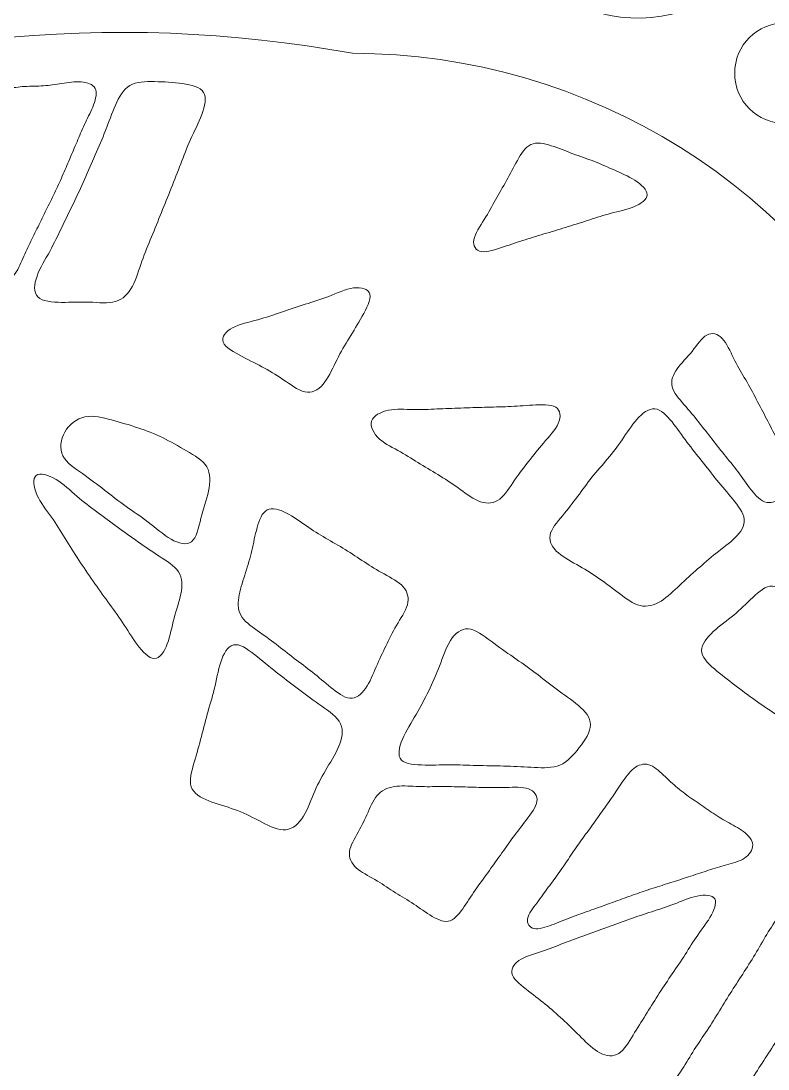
# Model space of a CAD drawing. Header units: inches. Extents: x 36 to 79.2, y 17.3 to 55.9.
# Drawn here: x 57.2 to 64.06, y 22.3 to 31.93 of the extents above; entities that cross this region are included whole.
import ezdxf

# ---------------------------------------------------------------- set-up
doc = ezdxf.new("R2010")
doc.units = ezdxf.units.IN
for name, color, linetype, lineweight in [('01_ORIGINAL_CAD', 7, 'Continuous', 20), ('04_APPROVED_PERIMETER', 7, 'Continuous', 15), ('10_EXTENSION_MASSES', 7, 'Continuous', 15)]:
    doc.layers.add(name, color=color, linetype=linetype, lineweight=lineweight)

msp = doc.modelspace()

# ---------------------------------------------------------------- linework, layer by layer
at = {"layer": '01_ORIGINAL_CAD'}
for points in [[(59.9983, 35.3223), (60.235, 35.0586), (61.8312, 36.8162), (61.9333, 37.4176, -0.214593), (63.5216, 35.6018, 0.212382), (64.1876, 33.5175, -0.642649), (62.1657, 32.1496, 0.132984), (51.6147, 31.858, -0.471407), (50.9129, 32.2446)], [(53.6498, 30.945, -0.14301), (60.2429, 31.6303, -0.286424), (65.3601, 28.4306), (66.4807, 23.8898, -0.272091), (64.8996, 18.9541), (63.6613, 17.5325)]]:
    msp.add_lwpolyline(points, format="xyb", dxfattribs=at)
msp.add_circle((64.2199, 31.4476), 0.4633, dxfattribs=at)
at = {"layer": '04_APPROVED_PERIMETER'}
msp.add_open_spline([(47.4813, 46.5801), (47.4576, 46.5545), (47.4339, 46.5288), (47.4102, 46.5031), (47.5245, 46.4234), (47.6389, 46.3437), (47.7532, 46.2639), (47.7385, 46.2262), (47.7238, 46.1886), (47.7091, 46.1509), (46.9947, 46.542), (46.2803, 46.9332), (45.5659, 47.3243), (45.5361, 47.2681), (45.5064, 47.212), (45.4766, 47.1558), (45.3895, 47.169), (45.2801, 47.2082), (45.2152, 47.1955), (45.0818, 47.1694), (44.8093, 47.0932), (44.7058, 47.0049), (44.501, 46.8301), (44.2218, 46.3525), (44.0194, 46.1749), (43.8712, 46.0449), (43.4914, 45.9061), (43.3278, 45.7961), (43.2744, 45.7602), (43.1557, 45.6626), (43.1626, 45.5985), (43.1848, 45.3906), (43.3171, 44.9807), (43.4336, 44.8069), (43.5786, 44.5907), (43.9794, 44.2464), (44.1805, 44.0809), (44.2139, 44.0534), (44.3086, 44.0438), (44.3511, 44.052), (44.4152, 44.0642), (44.5097, 44.1235), (44.5889, 44.1592), (44.5815, 43.8464), (44.5741, 43.5335), (44.5666, 43.2207), (44.7143, 43.2028), (44.862, 43.1849), (45.0097, 43.167), (45.0002, 43.0694), (44.9907, 42.9719), (44.9813, 42.8743), (44.8859, 42.9101), (44.7715, 42.9863), (44.6953, 42.9815), (44.6235, 42.9769), (44.4792, 42.9033), (44.4442, 42.8404), (44.3106, 42.6007), (44.1261, 42.0801), (44.0466, 41.8176), (44.0127, 41.7056), (43.9744, 41.468), (43.9935, 41.3526), (44.0229, 41.1755), (44.1509, 40.8346), (44.2359, 40.6764), (44.2881, 40.5794), (44.4418, 40.4128), (44.5327, 40.3504), (44.5786, 40.3189), (44.7206, 40.3661), (44.7537, 40.3212), (44.859, 40.178), (44.9409, 39.8857), (45.0345, 39.668), (45.1612, 39.7132), (45.2878, 39.7584), (45.4145, 39.8036), (45.5973, 39.3671), (45.7801, 38.9307), (45.963, 38.4942), (45.875, 38.4125), (45.7395, 38.3295), (45.6991, 38.2491), (45.6707, 38.1923), (45.7278, 38.0572), (45.7127, 37.9955), (45.6609, 37.7846), (45.4771, 37.3855), (45.4349, 37.1725), (45.4199, 37.0968), (45.4578, 36.9391), (45.4894, 36.8687), (45.5272, 36.7843), (45.6236, 36.6116), (45.7055, 36.5687), (45.9978, 36.4159), (46.6428, 36.2476), (46.9421, 36.1089), (46.9978, 36.0831), (47.0483, 35.9842), (47.1014, 35.9218), (47.3566, 35.9913), (47.6119, 36.0607), (47.8671, 36.1302), (47.8992, 35.9817), (47.8843, 35.7666), (47.9635, 35.6847), (48.1334, 35.5091), (48.5658, 35.2557), (48.795, 35.1712), (48.892, 35.1355), (49.1141, 35.1773), (49.2044, 35.2275), (49.3069, 35.2844), (49.4149, 35.4586), (49.5202, 35.5741), (49.6223, 35.5205), (49.7244, 35.4669), (49.8265, 35.4133), (49.7181, 35.268), (49.5491, 35.1047), (49.5012, 34.9774), (49.4759, 34.9101), (49.5105, 34.7506), (49.5562, 34.6951), (49.697, 34.5243), (50.0662, 34.268), (50.2184, 34.1072), (50.3478, 33.9706), (50.5356, 33.6345), (50.6774, 33.5108), (50.7201, 33.4736), (50.8509, 33.4897), (50.9039, 33.5096), (50.9593, 33.5304), (51.0238, 33.612), (51.0837, 33.6633), (51.0997, 33.5618), (51.1158, 33.4604), (51.1318, 33.359), (51.5186, 33.2803), (51.9989, 33.1633), (52.2921, 33.1228), (52.5859, 33.0821), (53.0808, 33.0641), (53.4751, 33.0348), (53.5059, 33.1917), (53.5368, 33.3485), (53.5676, 33.5053), (54.1151, 33.4806), (54.6626, 33.4559), (55.2101, 33.4311), (55.1925, 33.3398), (55.201, 33.2115), (55.1575, 33.157), (55.1017, 33.0871), (54.9346, 33.0001), (54.848, 32.9777), (54.4429, 32.8733), (53.6113, 32.7586), (53.2062, 32.6541), (52.8272, 32.5564), (52.1045, 32.2279), (51.7173, 32.1702), (51.6111, 32.1544), (51.4022, 32.2882), (51.34, 32.3758), (51.2505, 32.5021), (51.1839, 32.8144), (51.1531, 32.9662), (51.143, 33.0162), (51.1566, 33.1229), (51.1793, 33.1686), (51.1989, 33.208), (51.2674, 33.2463), (51.3115, 33.2851), (51.2604, 33.2887), (51.1926, 33.3131), (51.1583, 33.2959), (51.1169, 33.2752), (51.0565, 33.1951), (51.0434, 33.1507), (51.0262, 33.092), (51.0298, 32.9657), (51.0436, 32.9062), (51.0774, 32.7602), (51.1646, 32.4711), (51.2316, 32.337), (51.2624, 32.2753), (51.3651, 32.1737), (51.4259, 32.1411), (51.4996, 32.1017), (51.6686, 32.0422), (51.7503, 32.0597), (52.0865, 32.1317), (52.724, 32.4024), (53.0565, 32.4901), (53.5423, 32.6183), (54.536, 32.7852), (55.0194, 32.9222), (55.0946, 32.9435), (55.2239, 33.0492), (55.2647, 33.1158), (55.3146, 33.1973), (55.3308, 33.3619), (55.3639, 33.4849), (55.4531, 33.4761), (55.5423, 33.4672), (55.6315, 33.4583), (55.6767, 33.2858), (55.7218, 33.1132), (55.7669, 32.9407), (56.203, 33.0878), (56.6391, 33.235), (57.0751, 33.3821), (57.0574, 33.4852), (57.0396, 33.5883), (57.0219, 33.6913), (57.1372, 33.7399), (57.2524, 33.7884), (57.3677, 33.837), (57.3842, 33.7843), (57.389, 33.7092), (57.4171, 33.6788), (57.468, 33.6238), (57.5923, 33.5192), (57.667, 33.5135), (57.8804, 33.4973), (58.3089, 33.5549), (58.5192, 33.595), (58.6314, 33.6163), (58.8517, 33.6932), (58.9464, 33.7572), (59.0576, 33.8323), (59.2514, 34.026), (59.324, 34.1388), (59.3522, 34.1825), (59.2886, 34.3108), (59.3261, 34.3468), (59.5351, 34.5466), (60.0363, 34.846), (60.2577, 35.032), (60.5264, 35.2575), (61.0509, 35.7269), (61.283, 35.99), (61.4469, 36.1759), (61.726, 36.5917), (61.8312, 36.8162), (61.8954, 36.9532), (61.9092, 37.2119), (61.9482, 37.4098), (62.0268, 37.3687), (62.1053, 37.3275), (62.1839, 37.2863), (62.1755, 37.0896), (62.1373, 36.8422), (62.1587, 36.6961), (62.173, 36.599), (62.2678, 36.4209), (62.3227, 36.3396), (62.3708, 36.2686), (62.4903, 36.1396), (62.5644, 36.0964), (62.7144, 36.0089), (63.0544, 35.9139), (63.2041, 35.8259), (63.2961, 35.7718), (63.484, 35.6374), (63.5179, 35.5362), (63.5798, 35.3518), (63.5223, 34.9498), (63.5621, 34.7594), (63.6093, 34.5339), (63.8529, 34.1184), (63.8626, 33.8882), (63.8696, 33.7229), (63.6994, 33.4184), (63.6249, 33.2707), (63.5732, 33.1681), (63.4082, 32.9992), (63.3613, 32.8943), (63.3332, 32.8314), (63.3208, 32.6877), (63.3342, 32.6202), (63.3491, 32.5446), (63.4225, 32.4043), (63.4699, 32.3436), (63.5045, 32.2993), (63.5917, 32.2562), (63.6526, 32.2125), (63.5038, 32.1419), (63.3549, 32.0713), (63.2061, 32.0007), (63.1247, 32.1838), (63.0487, 32.4274), (62.9618, 32.5499), (62.8902, 32.6509), (62.6916, 32.8071), (62.5873, 32.8736), (62.4881, 32.9369), (62.2741, 33.0543), (62.1568, 33.0635), (61.8368, 33.0885), (61.1922, 33.0501), (60.874, 33.0079), (60.8151, 33.0001), (60.7128, 32.9187), (60.6818, 32.868), (60.6439, 32.8062), (60.6374, 32.6799), (60.6152, 32.5858), (60.4874, 32.6104), (60.3113, 32.6029), (60.2319, 32.6597), (60.1592, 32.7117), (60.1328, 32.916), (60.0677, 32.9772), (59.9907, 33.0495), (59.7882, 33.1273), (59.6908, 33.1681), (59.5932, 33.209), (59.3939, 33.2853), (59.2895, 33.3029), (59.1116, 33.3327), (58.7496, 33.3709), (58.5698, 33.3563), (58.1612, 33.3232), (57.3431, 33.2231), (56.9481, 33.1132), (56.7999, 33.072), (56.5903, 32.8021), (56.4411, 32.7642), (56.1779, 32.6975), (55.6262, 32.7391), (55.3562, 32.7094), (54.9495, 32.6647), (54.1367, 32.5563), (53.7375, 32.4667), (53.1484, 32.3344), (52.0082, 31.9026), (51.4097, 31.8234), (51.2906, 31.8076), (51.087, 32.0062), (51.022, 32.1072), (50.8963, 32.3024), (50.7849, 32.7645), (50.6728, 32.9679), (50.5426, 33.2042), (50.2311, 33.6478), (50.0588, 33.8554), (49.9226, 34.0195), (49.6102, 34.3128), (49.4448, 34.4473), (49.2297, 34.6224), (48.7787, 34.9477), (48.5411, 35.0908), (48.232, 35.2771), (47.5918, 35.6132), (47.2631, 35.7623), (46.9988, 35.8821), (46.453, 36.0842), (46.174, 36.1641), (45.9592, 36.2255), (45.5171, 36.3012), (45.2949, 36.3253), (45.144, 36.3417), (44.8336, 36.2833), (44.6877, 36.3251), (44.6133, 36.3464), (44.52, 36.4895), (44.4836, 36.5577), (44.4174, 36.6819), (44.3177, 36.9474), (44.2832, 37.0838), (44.1635, 37.5582), (43.9945, 38.5238), (43.8682, 38.9965), (43.718, 39.5585), (43.4083, 40.4781), (43.1783, 41.2189), (43.407, 40.6003), (43.7273, 39.8384), (43.8643, 39.3631), (44.0203, 38.822), (44.2149, 37.7104), (44.3474, 37.1631), (44.3696, 37.0716), (44.4309, 36.8905), (44.4822, 36.8117), (44.522, 36.7504), (44.6323, 36.6416), (44.7016, 36.6184), (44.7676, 36.5963), (44.9172, 36.6126), (44.9786, 36.6454), (45.0318, 36.6739), (45.106, 36.7827), (45.119, 36.8416), (45.1688, 37.0657), (45.1691, 37.531), (45.2246, 37.7538), (45.2822, 37.985), (45.5129, 38.4111), (45.5677, 38.643), (45.587, 38.7245), (45.5547, 38.9009), (45.5131, 38.9736), (45.43, 39.119), (45.1973, 39.3645), (45.0843, 39.4881), (45.0359, 39.541), (44.9318, 39.6427), (44.8693, 39.6777), (44.8523, 39.6872), (44.8212, 39.6585), (44.7972, 39.6489), (44.9642, 39.4824), (45.1985, 39.2956), (45.2981, 39.1495), (45.3681, 39.0468), (45.4762, 38.8018), (45.4583, 38.6788), (45.421, 38.422), (45.1515, 37.9608), (45.0888, 37.709), (45.0385, 37.507), (45.0481, 37.0849), (45.0105, 36.8802), (45.0033, 36.8412), (44.9478, 36.7742), (44.9133, 36.7547), (44.8751, 36.7332), (44.7978, 36.7368), (44.74, 36.7278), (44.6542, 36.859), (44.515, 37.0084), (44.4826, 37.1214), (44.3484, 37.5885), (44.2143, 38.5562), (44.0805, 39.0235), (43.9064, 39.6316), (43.4403, 40.8105), (43.2534, 41.4149), (43.2425, 41.4499), (43.2827, 41.5081), (43.2974, 41.5547), (43.3789, 41.5309), (43.511, 41.539), (43.5418, 41.4832), (43.6179, 41.345), (43.62, 41.0138), (43.6768, 40.8665), (43.7353, 40.7147), (43.8947, 40.4264), (43.9977, 40.3005), (44.1184, 40.1531), (44.3728, 39.958), (44.5603, 39.7868), (44.5854, 39.8018), (44.6105, 39.8168), (44.6355, 39.8319), (44.4232, 40.0466), (44.116, 40.2824), (43.9984, 40.476), (43.8367, 40.7421), (43.7057, 41.3702), (43.5406, 41.6342), (43.5027, 41.6948), (43.3259, 41.6778), (43.256, 41.6627), (43.2171, 41.6542), (43.1565, 41.5866), (43.1446, 41.5485), (43.1267, 41.4913), (43.1452, 41.3888), (43.1455, 41.309), (42.8713, 41.9823), (42.5517, 42.8339), (42.3231, 43.3289), (42.0719, 43.873), (41.425, 44.8952), (41.2283, 45.4612), (41.1803, 45.5992), (41.3773, 45.878), (41.3865, 46.0238), (41.3967, 46.1872), (41.3627, 46.5205), (41.3045, 46.6736), (41.2509, 46.8144), (41.0724, 47.0713), (40.953, 47.1632), (40.7305, 47.3343), (40.2961, 47.5222), (39.9677, 47.7018), (39.9812, 47.7905), (39.9872, 47.904), (40.0081, 47.9681), (40.0397, 48.065), (40.1186, 48.2553), (40.1757, 48.3397), (40.2423, 48.4385), (40.4005, 48.6217), (40.4967, 48.6921), (40.642, 48.7985), (40.9524, 49.0017), (41.1289, 49.0373), (41.4641, 49.1049), (42.1538, 49.108), (42.4955, 49.0951), (42.7555, 49.0853), (43.2719, 49.0042), (43.5258, 48.947), (43.7804, 48.8897), (44.2803, 48.734), (44.5232, 48.6386), (44.7506, 48.5492), (45.1915, 48.3344), (45.4017, 48.2098), (45.6926, 48.0373), (46.2568, 47.6613), (46.5231, 47.4527), (46.7781, 47.2528), (47.1619, 46.871), (47.4813, 46.5801)], degree=3, knots=[0, 0, 0, 0, 0.005714, 0.005714, 0.005714, 0.011429, 0.011429, 0.011429, 0.017143, 0.017143, 0.017143, 0.022857, 0.022857, 0.022857, 0.028571, 0.028571, 0.028571, 0.034286, 0.034286, 0.034286, 0.04, 0.04, 0.04, 0.045714, 0.045714, 0.045714, 0.051429, 0.051429, 0.051429, 0.057143, 0.057143, 0.057143, 0.062857, 0.062857, 0.062857, 0.068571, 0.068571, 0.068571, 0.074286, 0.074286, 0.074286, 0.08, 0.08, 0.08, 0.085714, 0.085714, 0.085714, 0.091429, 0.091429, 0.091429, 0.097143, 0.097143, 0.097143, 0.102857, 0.102857, 0.102857, 0.108571, 0.108571, 0.108571, 0.114286, 0.114286, 0.114286, 0.12, 0.12, 0.12, 0.125714, 0.125714, 0.125714, 0.131429, 0.131429, 0.131429, 0.137143, 0.137143, 0.137143, 0.142857, 0.142857, 0.142857, 0.148571, 0.148571, 0.148571, 0.154286, 0.154286, 0.154286, 0.16, 0.16, 0.16, 0.165714, 0.165714, 0.165714, 0.171429, 0.171429, 0.171429, 0.177143, 0.177143, 0.177143, 0.182857, 0.182857, 0.182857, 0.188571, 0.188571, 0.188571, 0.194286, 0.194286, 0.194286, 0.2, 0.2, 0.2, 0.205714, 0.205714, 0.205714, 0.211429, 0.211429, 0.211429, 0.217143, 0.217143, 0.217143, 0.222857, 0.222857, 0.222857, 0.228571, 0.228571, 0.228571, 0.234286, 0.234286, 0.234286, 0.24, 0.24, 0.24, 0.245714, 0.245714, 0.245714, 0.251429, 0.251429, 0.251429, 0.257143, 0.257143, 0.257143, 0.262857, 0.262857, 0.262857, 0.268571, 0.268571, 0.268571, 0.274286, 0.274286, 0.274286, 0.28, 0.28, 0.28, 0.285714, 0.285714, 0.285714, 0.291429, 0.291429, 0.291429, 0.297143, 0.297143, 0.297143, 0.302857, 0.302857, 0.302857, 0.308571, 0.308571, 0.308571, 0.314286, 0.314286, 0.314286, 0.32, 0.32, 0.32, 0.325714, 0.325714, 0.325714, 0.331429, 0.331429, 0.331429, 0.337143, 0.337143, 0.337143, 0.342857, 0.342857, 0.342857, 0.348571, 0.348571, 0.348571, 0.354286, 0.354286, 0.354286, 0.36, 0.36, 0.36, 0.365714, 0.365714, 0.365714, 0.371429, 0.371429, 0.371429, 0.377143, 0.377143, 0.377143, 0.382857, 0.382857, 0.382857, 0.388571, 0.388571, 0.388571, 0.394286, 0.394286, 0.394286, 0.4, 0.4, 0.4, 0.405714, 0.405714, 0.405714, 0.411429, 0.411429, 0.411429, 0.417143, 0.417143, 0.417143, 0.422857, 0.422857, 0.422857, 0.428571, 0.428571, 0.428571, 0.434286, 0.434286, 0.434286, 0.44, 0.44, 0.44, 0.445714, 0.445714, 0.445714, 0.451429, 0.451429, 0.451429, 0.457143, 0.457143, 0.457143, 0.462857, 0.462857, 0.462857, 0.468571, 0.468571, 0.468571, 0.474286, 0.474286, 0.474286, 0.48, 0.48, 0.48, 0.485714, 0.485714, 0.485714, 0.491429, 0.491429, 0.491429, 0.497143, 0.497143, 0.497143, 0.502857, 0.502857, 0.502857, 0.508571, 0.508571, 0.508571, 0.514286, 0.514286, 0.514286, 0.52, 0.52, 0.52, 0.525714, 0.525714, 0.525714, 0.531429, 0.531429, 0.531429, 0.537143, 0.537143, 0.537143, 0.542857, 0.542857, 0.542857, 0.548571, 0.548571, 0.548571, 0.554286, 0.554286, 0.554286, 0.56, 0.56, 0.56, 0.565714, 0.565714, 0.565714, 0.571429, 0.571429, 0.571429, 0.577143, 0.577143, 0.577143, 0.582857, 0.582857, 0.582857, 0.588571, 0.588571, 0.588571, 0.594286, 0.594286, 0.594286, 0.6, 0.6, 0.6, 0.605714, 0.605714, 0.605714, 0.611429, 0.611429, 0.611429, 0.617143, 0.617143, 0.617143, 0.622857, 0.622857, 0.622857, 0.628571, 0.628571, 0.628571, 0.634286, 0.634286, 0.634286, 0.64, 0.64, 0.64, 0.645714, 0.645714, 0.645714, 0.651429, 0.651429, 0.651429, 0.657143, 0.657143, 0.657143, 0.662857, 0.662857, 0.662857, 0.668571, 0.668571, 0.668571, 0.674286, 0.674286, 0.674286, 0.68, 0.68, 0.68, 0.685714, 0.685714, 0.685714, 0.691429, 0.691429, 0.691429, 0.697143, 0.697143, 0.697143, 0.702857, 0.702857, 0.702857, 0.708571, 0.708571, 0.708571, 0.714286, 0.714286, 0.714286, 0.72, 0.72, 0.72, 0.725714, 0.725714, 0.725714, 0.731429, 0.731429, 0.731429, 0.737143, 0.737143, 0.737143, 0.742857, 0.742857, 0.742857, 0.748571, 0.748571, 0.748571, 0.754286, 0.754286, 0.754286, 0.76, 0.76, 0.76, 0.765714, 0.765714, 0.765714, 0.771429, 0.771429, 0.771429, 0.777143, 0.777143, 0.777143, 0.782857, 0.782857, 0.782857, 0.788571, 0.788571, 0.788571, 0.794286, 0.794286, 0.794286, 0.8, 0.8, 0.8, 0.805714, 0.805714, 0.805714, 0.811429, 0.811429, 0.811429, 0.817143, 0.817143, 0.817143, 0.822857, 0.822857, 0.822857, 0.828571, 0.828571, 0.828571, 0.834286, 0.834286, 0.834286, 0.84, 0.84, 0.84, 0.845714, 0.845714, 0.845714, 0.851429, 0.851429, 0.851429, 0.857143, 0.857143, 0.857143, 0.862857, 0.862857, 0.862857, 0.868571, 0.868571, 0.868571, 0.874286, 0.874286, 0.874286, 0.88, 0.88, 0.88, 0.885714, 0.885714, 0.885714, 0.891429, 0.891429, 0.891429, 0.897143, 0.897143, 0.897143, 0.902857, 0.902857, 0.902857, 0.908571, 0.908571, 0.908571, 0.914286, 0.914286, 0.914286, 0.92, 0.92, 0.92, 0.925714, 0.925714, 0.925714, 0.931429, 0.931429, 0.931429, 0.937143, 0.937143, 0.937143, 0.942857, 0.942857, 0.942857, 0.948571, 0.948571, 0.948571, 0.954286, 0.954286, 0.954286, 0.96, 0.96, 0.96, 0.965714, 0.965714, 0.965714, 0.971429, 0.971429, 0.971429, 0.977143, 0.977143, 0.977143, 0.982857, 0.982857, 0.982857, 0.988571, 0.988571, 0.988571, 0.994286, 0.994286, 0.994286, 1, 1, 1, 1], dxfattribs=at)
at = {"layer": '10_EXTENSION_MASSES'}
for points, knots in [([(56.356, 31.0548), (56.3488, 31.1071), (56.3628, 31.1561), (56.4006, 31.1861), (56.4384, 31.2162), (56.4999, 31.2272), (56.5592, 31.2357), (56.6184, 31.2442), (56.6752, 31.25), (56.7313, 31.2571), (56.7873, 31.2641), (56.8425, 31.2723), (56.898, 31.2806), (56.9535, 31.2889), (57.0095, 31.2972), (57.0654, 31.3055), (57.1213, 31.3138), (57.1771, 31.322), (57.2338, 31.3254), (57.2905, 31.3288), (57.348, 31.3274), (57.404, 31.3312), (57.46, 31.335), (57.5144, 31.3441), (57.5726, 31.3534), (57.6307, 31.3628), (57.6926, 31.3724), (57.7498, 31.3681), (57.807, 31.3639), (57.8594, 31.3458), (57.8791, 31.3081), (57.8988, 31.2704), (57.8856, 31.2131), (57.8647, 31.1575), (57.8437, 31.1018), (57.8149, 31.0479), (57.7897, 30.995), (57.7646, 30.942), (57.743, 30.8901), (57.721, 30.8377), (57.6989, 30.7854), (57.6764, 30.7326), (57.6539, 30.6798), (57.6314, 30.627), (57.6089, 30.5742), (57.5858, 30.5217), (57.5627, 30.4692), (57.539, 30.4171), (57.5144, 30.3653), (57.4898, 30.3135), (57.4644, 30.2621), (57.4392, 30.2106), (57.4139, 30.1591), (57.3888, 30.1074), (57.3636, 30.056), (57.3383, 30.0047), (57.3129, 29.9535), (57.2879, 29.9023), (57.263, 29.851), (57.2384, 29.7995), (57.2145, 29.745), (57.1906, 29.6905), (57.1674, 29.6328), (57.1321, 29.5915), (57.0968, 29.5502), (57.0496, 29.5253), (56.9985, 29.5285), (56.9474, 29.5317), (56.8925, 29.5631), (56.8553, 29.6063), (56.8181, 29.6495), (56.7986, 29.7045), (56.7842, 29.7601), (56.7698, 29.8157), (56.7605, 29.8719), (56.7487, 29.9271), (56.7369, 29.9824), (56.7225, 30.0366), (56.7063, 30.0907), (56.69, 30.1449), (56.6719, 30.1989), (56.6544, 30.2535), (56.6369, 30.308), (56.6201, 30.363), (56.6027, 30.4178), (56.5853, 30.4726), (56.5673, 30.5271), (56.5473, 30.5803), (56.5272, 30.6334), (56.505, 30.6852), (56.4834, 30.7367), (56.4618, 30.7883), (56.4408, 30.8396), (56.4161, 30.8932), (56.3915, 30.9467), (56.3631, 31.0024), (56.356, 31.0548)], [0, 0, 0, 0, 0.03125, 0.03125, 0.03125, 0.0625, 0.0625, 0.0625, 0.09375, 0.09375, 0.09375, 0.125, 0.125, 0.125, 0.15625, 0.15625, 0.15625, 0.1875, 0.1875, 0.1875, 0.21875, 0.21875, 0.21875, 0.25, 0.25, 0.25, 0.28125, 0.28125, 0.28125, 0.3125, 0.3125, 0.3125, 0.34375, 0.34375, 0.34375, 0.375, 0.375, 0.375, 0.40625, 0.40625, 0.40625, 0.4375, 0.4375, 0.4375, 0.46875, 0.46875, 0.46875, 0.5, 0.5, 0.5, 0.53125, 0.53125, 0.53125, 0.5625, 0.5625, 0.5625, 0.59375, 0.59375, 0.59375, 0.625, 0.625, 0.625, 0.65625, 0.65625, 0.65625, 0.6875, 0.6875, 0.6875, 0.71875, 0.71875, 0.71875, 0.75, 0.75, 0.75, 0.78125, 0.78125, 0.78125, 0.8125, 0.8125, 0.8125, 0.84375, 0.84375, 0.84375, 0.875, 0.875, 0.875, 0.90625, 0.90625, 0.90625, 0.9375, 0.9375, 0.9375, 0.96875, 0.96875, 0.96875, 1, 1, 1, 1]), ([(57.3529, 29.391), (57.3114, 29.4321), (57.3174, 29.5071), (57.3447, 29.583), (57.372, 29.659), (57.4206, 29.7358), (57.4617, 29.8103), (57.5028, 29.8847), (57.5365, 29.9566), (57.5716, 30.0292), (57.6067, 30.1018), (57.6431, 30.175), (57.6787, 30.2487), (57.7142, 30.3223), (57.7489, 30.3963), (57.782, 30.4711), (57.815, 30.5458), (57.8464, 30.6213), (57.8787, 30.6958), (57.911, 30.7703), (57.9441, 30.8438), (57.9745, 30.9209), (58.0049, 30.998), (58.0325, 31.0788), (58.0656, 31.1539), (58.0988, 31.2291), (58.1374, 31.2988), (58.1977, 31.3342), (58.258, 31.3696), (58.34, 31.3709), (58.4251, 31.3696), (58.5102, 31.3684), (58.5983, 31.3648), (58.682, 31.3528), (58.7657, 31.3409), (58.8448, 31.3205), (58.8754, 31.2714), (58.9059, 31.2223), (58.8878, 31.1444), (58.8588, 31.0672), (58.8297, 30.99), (58.7897, 30.9134), (58.7557, 30.838), (58.7217, 30.7627), (58.6937, 30.6885), (58.6652, 30.6139), (58.6366, 30.5393), (58.6074, 30.4643), (58.5777, 30.3896), (58.5481, 30.3149), (58.5179, 30.2406), (58.4878, 30.1663), (58.4577, 30.092), (58.4276, 30.0177), (58.3972, 29.9442), (58.3667, 29.8708), (58.3359, 29.7981), (58.3088, 29.72), (58.2817, 29.6418), (58.2583, 29.558), (58.2214, 29.4899), (58.1844, 29.4218), (58.1339, 29.3693), (58.0659, 29.3489), (57.9978, 29.3286), (57.9121, 29.3402), (57.827, 29.3433), (57.7419, 29.3463), (57.6573, 29.3408), (57.5704, 29.3416), (57.4836, 29.3425), (57.3945, 29.3499), (57.3529, 29.391)], [0, 0, 0, 0, 0.041667, 0.041667, 0.041667, 0.083333, 0.083333, 0.083333, 0.125, 0.125, 0.125, 0.166667, 0.166667, 0.166667, 0.208333, 0.208333, 0.208333, 0.25, 0.25, 0.25, 0.291667, 0.291667, 0.291667, 0.333333, 0.333333, 0.333333, 0.375, 0.375, 0.375, 0.416667, 0.416667, 0.416667, 0.458333, 0.458333, 0.458333, 0.5, 0.5, 0.5, 0.541667, 0.541667, 0.541667, 0.583333, 0.583333, 0.583333, 0.625, 0.625, 0.625, 0.666667, 0.666667, 0.666667, 0.708333, 0.708333, 0.708333, 0.75, 0.75, 0.75, 0.791667, 0.791667, 0.791667, 0.833333, 0.833333, 0.833333, 0.875, 0.875, 0.875, 0.916667, 0.916667, 0.916667, 0.958333, 0.958333, 0.958333, 1, 1, 1, 1]), ([(61.4286, 29.8077), (61.3759, 29.8163), (61.3495, 29.8605), (61.3596, 29.9165), (61.3696, 29.9726), (61.416, 30.0405), (61.4552, 30.1035), (61.4943, 30.1666), (61.5261, 30.2248), (61.5589, 30.2831), (61.5916, 30.3413), (61.6254, 30.3996), (61.6585, 30.46), (61.6917, 30.5205), (61.7243, 30.5832), (61.759, 30.6451), (61.7937, 30.7069), (61.8305, 30.768), (61.883, 30.7917), (61.9355, 30.8154), (62.0037, 30.8019), (62.071, 30.781), (62.1384, 30.7601), (62.2048, 30.7319), (62.27, 30.7074), (62.3352, 30.683), (62.3992, 30.6623), (62.4615, 30.6381), (62.5238, 30.6139), (62.5845, 30.586), (62.6481, 30.558), (62.7118, 30.53), (62.7784, 30.5019), (62.8388, 30.4631), (62.8991, 30.4243), (62.9533, 30.375), (62.9521, 30.3306), (62.951, 30.2861), (62.8945, 30.2467), (62.8292, 30.2196), (62.7639, 30.1925), (62.6896, 30.1778), (62.6208, 30.1599), (62.552, 30.142), (62.4886, 30.1208), (62.4238, 30.1), (62.359, 30.0792), (62.2927, 30.0588), (62.2266, 30.0383), (62.1604, 30.0179), (62.0943, 29.9973), (62.0283, 29.9773), (61.9623, 29.9574), (61.8965, 29.9381), (61.8318, 29.9175), (61.767, 29.8968), (61.7034, 29.8749), (61.632, 29.8505), (61.5606, 29.8261), (61.4814, 29.7991), (61.4286, 29.8077)], [0, 0, 0, 0, 0.05, 0.05, 0.05, 0.1, 0.1, 0.1, 0.15, 0.15, 0.15, 0.2, 0.2, 0.2, 0.25, 0.25, 0.25, 0.3, 0.3, 0.3, 0.35, 0.35, 0.35, 0.4, 0.4, 0.4, 0.45, 0.45, 0.45, 0.5, 0.5, 0.5, 0.55, 0.55, 0.55, 0.6, 0.6, 0.6, 0.65, 0.65, 0.65, 0.7, 0.7, 0.7, 0.75, 0.75, 0.75, 0.8, 0.8, 0.8, 0.85, 0.85, 0.85, 0.9, 0.9, 0.9, 0.95, 0.95, 0.95, 1, 1, 1, 1]), ([(59.2294, 28.8432), (59.1555, 28.8818), (59.075, 28.9275), (59.0557, 28.9755), (59.0364, 29.0235), (59.0782, 29.0738), (59.1428, 29.1079), (59.2074, 29.1421), (59.2948, 29.1599), (59.3729, 29.1813), (59.4509, 29.2026), (59.5196, 29.2274), (59.591, 29.252), (59.6624, 29.2766), (59.7365, 29.3009), (59.8085, 29.3236), (59.8806, 29.3463), (59.9506, 29.3673), (60.0259, 29.3967), (60.1013, 29.4261), (60.1818, 29.4639), (60.2545, 29.4736), (60.3272, 29.4833), (60.392, 29.465), (60.4039, 29.4155), (60.4159, 29.366), (60.3749, 29.2854), (60.334, 29.213), (60.2932, 29.1405), (60.2525, 29.0762), (60.2135, 29.0126), (60.1746, 28.949), (60.1374, 28.8861), (60.1023, 28.816), (60.0671, 28.746), (60.0341, 28.6688), (59.9903, 28.6097), (59.9466, 28.5506), (59.8921, 28.5096), (59.8294, 28.5147), (59.7667, 28.5198), (59.6958, 28.571), (59.6293, 28.6164), (59.5627, 28.6618), (59.5006, 28.7015), (59.4357, 28.7372), (59.3709, 28.7728), (59.3034, 28.8045), (59.2294, 28.8432)], [0, 0, 0, 0, 0.0625, 0.0625, 0.0625, 0.125, 0.125, 0.125, 0.1875, 0.1875, 0.1875, 0.25, 0.25, 0.25, 0.3125, 0.3125, 0.3125, 0.375, 0.375, 0.375, 0.4375, 0.4375, 0.4375, 0.5, 0.5, 0.5, 0.5625, 0.5625, 0.5625, 0.625, 0.625, 0.625, 0.6875, 0.6875, 0.6875, 0.75, 0.75, 0.75, 0.8125, 0.8125, 0.8125, 0.875, 0.875, 0.875, 0.9375, 0.9375, 0.9375, 1, 1, 1, 1]), ([(63.1815, 28.5664), (63.1677, 28.6222), (63.1906, 28.6784), (63.2282, 28.7312), (63.2658, 28.784), (63.318, 28.8334), (63.365, 28.8911), (63.4119, 28.9489), (63.4537, 29.0151), (63.5009, 29.0412), (63.548, 29.0673), (63.6004, 29.0533), (63.6421, 29.01), (63.6837, 28.9666), (63.7146, 28.8938), (63.7467, 28.8292), (63.7787, 28.7645), (63.8119, 28.7079), (63.845, 28.6501), (63.8781, 28.5922), (63.911, 28.5331), (63.9432, 28.4734), (63.9753, 28.4137), (64.0067, 28.3534), (64.0378, 28.2934), (64.0688, 28.2333), (64.0995, 28.1734), (64.1309, 28.1138), (64.1622, 28.0541), (64.1943, 27.9947), (64.2304, 27.9339), (64.2666, 27.8731), (64.3067, 27.8111), (64.3123, 27.7521), (64.3178, 27.6931), (64.2886, 27.6372), (64.2411, 27.5888), (64.1935, 27.5404), (64.1274, 27.4995), (64.0711, 27.5007), (64.0148, 27.5019), (63.9683, 27.5453), (63.9251, 27.5972), (63.8819, 27.6492), (63.8421, 27.7098), (63.801, 27.7656), (63.7599, 27.8213), (63.7174, 27.8722), (63.6751, 27.9244), (63.6328, 27.9765), (63.5905, 28.0299), (63.5489, 28.0833), (63.5073, 28.1366), (63.4663, 28.19), (63.4244, 28.2426), (63.3824, 28.2953), (63.3396, 28.3474), (63.2928, 28.4012), (63.2461, 28.455), (63.1954, 28.5105), (63.1815, 28.5664)], [0, 0, 0, 0, 0.05, 0.05, 0.05, 0.1, 0.1, 0.1, 0.15, 0.15, 0.15, 0.2, 0.2, 0.2, 0.25, 0.25, 0.25, 0.3, 0.3, 0.3, 0.35, 0.35, 0.35, 0.4, 0.4, 0.4, 0.45, 0.45, 0.45, 0.5, 0.5, 0.5, 0.55, 0.55, 0.55, 0.6, 0.6, 0.6, 0.65, 0.65, 0.65, 0.7, 0.7, 0.7, 0.75, 0.75, 0.75, 0.8, 0.8, 0.8, 0.85, 0.85, 0.85, 0.9, 0.9, 0.9, 0.95, 0.95, 0.95, 1, 1, 1, 1]), ([(60.4937, 28.0851), (60.4394, 28.1338), (60.4028, 28.1981), (60.4184, 28.2484), (60.4341, 28.2987), (60.5021, 28.3351), (60.5754, 28.3498), (60.6487, 28.3646), (60.7273, 28.3577), (60.8022, 28.3561), (60.8771, 28.3545), (60.9483, 28.3582), (61.0205, 28.3614), (61.0927, 28.3646), (61.166, 28.3673), (61.2392, 28.3699), (61.3125, 28.3725), (61.3858, 28.3751), (61.4586, 28.3771), (61.5314, 28.379), (61.6037, 28.3802), (61.676, 28.3837), (61.7484, 28.3871), (61.8208, 28.3928), (61.9002, 28.3974), (61.9795, 28.402), (62.0659, 28.4055), (62.1116, 28.3774), (62.1573, 28.3494), (62.1623, 28.2897), (62.1356, 28.2291), (62.1088, 28.1685), (62.0503, 28.1069), (61.9997, 28.0487), (61.9491, 27.9906), (61.9066, 27.9358), (61.8632, 27.8806), (61.8198, 27.8253), (61.7755, 27.7696), (61.7328, 27.7065), (61.69, 27.6433), (61.6488, 27.5727), (61.5973, 27.5337), (61.5458, 27.4947), (61.484, 27.4873), (61.4213, 27.5082), (61.3586, 27.5291), (61.295, 27.5782), (61.2337, 27.6226), (61.1724, 27.6669), (61.1134, 27.7065), (61.0525, 27.7442), (60.9917, 27.7819), (60.9289, 27.8179), (60.8684, 27.8552), (60.8079, 27.8926), (60.7496, 27.9314), (60.6846, 27.9673), (60.6197, 28.0033), (60.5479, 28.0364), (60.4937, 28.0851)], [0, 0, 0, 0, 0.05, 0.05, 0.05, 0.1, 0.1, 0.1, 0.15, 0.15, 0.15, 0.2, 0.2, 0.2, 0.25, 0.25, 0.25, 0.3, 0.3, 0.3, 0.35, 0.35, 0.35, 0.4, 0.4, 0.4, 0.45, 0.45, 0.45, 0.5, 0.5, 0.5, 0.55, 0.55, 0.55, 0.6, 0.6, 0.6, 0.65, 0.65, 0.65, 0.7, 0.7, 0.7, 0.75, 0.75, 0.75, 0.8, 0.8, 0.8, 0.85, 0.85, 0.85, 0.9, 0.9, 0.9, 0.95, 0.95, 0.95, 1, 1, 1, 1]), ([(62.0594, 27.2006), (62.0696, 27.2597), (62.1235, 27.3212), (62.1733, 27.3811), (62.2232, 27.4409), (62.269, 27.4991), (62.3129, 27.558), (62.3567, 27.6169), (62.3986, 27.6766), (62.4448, 27.7342), (62.4909, 27.7918), (62.5413, 27.8474), (62.5884, 27.9037), (62.6355, 27.96), (62.6792, 28.017), (62.722, 28.0793), (62.7649, 28.1415), (62.8069, 28.2089), (62.8571, 28.2654), (62.9073, 28.3218), (62.9657, 28.3673), (63.0218, 28.3625), (63.0779, 28.3578), (63.1317, 28.3028), (63.1804, 28.2428), (63.2291, 28.1829), (63.2728, 28.1179), (63.3179, 28.0572), (63.363, 27.9965), (63.4097, 27.94), (63.4553, 27.8825), (63.501, 27.8249), (63.5456, 27.7662), (63.5926, 27.7081), (63.6395, 27.65), (63.6888, 27.5925), (63.7385, 27.532), (63.7881, 27.4714), (63.8383, 27.408), (63.8444, 27.3479), (63.8505, 27.2878), (63.8126, 27.2311), (63.7609, 27.1796), (63.7092, 27.1281), (63.6438, 27.0818), (63.584, 27.0347), (63.5242, 26.9875), (63.4701, 26.9394), (63.4157, 26.8911), (63.3612, 26.8429), (63.3065, 26.7944), (63.2513, 26.7422), (63.1961, 26.69), (63.1405, 26.6341), (63.0794, 26.5966), (63.0183, 26.5591), (62.9517, 26.5402), (62.887, 26.5548), (62.8223, 26.5695), (62.7595, 26.6178), (62.6984, 26.6644), (62.6373, 26.711), (62.578, 26.7558), (62.5181, 26.7978), (62.4582, 26.8397), (62.3978, 26.8788), (62.3308, 26.9167), (62.2637, 26.9546), (62.1899, 26.9914), (62.1363, 27.0381), (62.0827, 27.0848), (62.0492, 27.1415), (62.0594, 27.2006)], [0, 0, 0, 0, 0.041667, 0.041667, 0.041667, 0.083333, 0.083333, 0.083333, 0.125, 0.125, 0.125, 0.166667, 0.166667, 0.166667, 0.208333, 0.208333, 0.208333, 0.25, 0.25, 0.25, 0.291667, 0.291667, 0.291667, 0.333333, 0.333333, 0.333333, 0.375, 0.375, 0.375, 0.416667, 0.416667, 0.416667, 0.458333, 0.458333, 0.458333, 0.5, 0.5, 0.5, 0.541667, 0.541667, 0.541667, 0.583333, 0.583333, 0.583333, 0.625, 0.625, 0.625, 0.666667, 0.666667, 0.666667, 0.708333, 0.708333, 0.708333, 0.75, 0.75, 0.75, 0.791667, 0.791667, 0.791667, 0.833333, 0.833333, 0.833333, 0.875, 0.875, 0.875, 0.916667, 0.916667, 0.916667, 0.958333, 0.958333, 0.958333, 1, 1, 1, 1]), ([(57.5835, 27.9305), (57.5511, 27.9965), (57.5612, 28.0806), (57.6005, 28.1496), (57.6399, 28.2185), (57.7085, 28.2724), (57.7855, 28.2886), (57.8625, 28.3048), (57.9478, 28.2833), (58.0301, 28.261), (58.1125, 28.2386), (58.1918, 28.2154), (58.2698, 28.1893), (58.3478, 28.1632), (58.4244, 28.1342), (58.4984, 28.0983), (58.5724, 28.0623), (58.6438, 28.0195), (58.7177, 27.9767), (58.7917, 27.934), (58.8683, 27.8913), (58.9045, 27.8298), (58.9408, 27.7683), (58.9368, 27.6878), (58.9203, 27.6069), (58.9038, 27.5261), (58.8747, 27.4447), (58.8513, 27.3578), (58.828, 27.2709), (58.8104, 27.1784), (58.7653, 27.1418), (58.7202, 27.1053), (58.6476, 27.1248), (58.5763, 27.1656), (58.5051, 27.2064), (58.4352, 27.2687), (58.3665, 27.3217), (58.2978, 27.3747), (58.2302, 27.4184), (58.1636, 27.4661), (58.0969, 27.5137), (58.0312, 27.5653), (57.965, 27.6164), (57.8989, 27.6674), (57.8323, 27.7181), (57.7616, 27.7674), (57.6908, 27.8166), (57.616, 27.8645), (57.5835, 27.9305)], [0, 0, 0, 0, 0.0625, 0.0625, 0.0625, 0.125, 0.125, 0.125, 0.1875, 0.1875, 0.1875, 0.25, 0.25, 0.25, 0.3125, 0.3125, 0.3125, 0.375, 0.375, 0.375, 0.4375, 0.4375, 0.4375, 0.5, 0.5, 0.5, 0.5625, 0.5625, 0.5625, 0.625, 0.625, 0.625, 0.6875, 0.6875, 0.6875, 0.75, 0.75, 0.75, 0.8125, 0.8125, 0.8125, 0.875, 0.875, 0.875, 0.9375, 0.9375, 0.9375, 1, 1, 1, 1]), ([(57.3381, 27.7515), (57.3726, 27.7788), (57.4504, 27.7552), (57.5199, 27.7136), (57.5894, 27.6719), (57.6507, 27.6122), (57.7116, 27.5597), (57.7724, 27.5072), (57.8328, 27.4621), (57.8946, 27.4162), (57.9565, 27.3703), (58.0198, 27.3236), (58.0828, 27.2776), (58.1458, 27.2316), (58.2086, 27.1862), (58.2722, 27.1413), (58.3358, 27.0965), (58.4002, 27.0521), (58.4685, 27.0084), (58.5368, 26.9647), (58.6089, 26.9215), (58.6451, 26.8644), (58.6812, 26.8073), (58.6813, 26.7363), (58.6671, 26.6636), (58.653, 26.591), (58.6246, 26.5167), (58.6038, 26.4379), (58.583, 26.3592), (58.5698, 26.2759), (58.5423, 26.2031), (58.5149, 26.1303), (58.4731, 26.0681), (58.4233, 26.0682), (58.3735, 26.0684), (58.3156, 26.1309), (58.2657, 26.1974), (58.2159, 26.2639), (58.1742, 26.3343), (58.1307, 26.4001), (58.0871, 26.4659), (58.0417, 26.527), (57.9962, 26.5895), (57.9507, 26.652), (57.9051, 26.7158), (57.8603, 26.7798), (57.8155, 26.8439), (57.7714, 26.9082), (57.7287, 26.9736), (57.6859, 27.039), (57.6445, 27.1056), (57.6042, 27.1711), (57.5639, 27.2365), (57.5248, 27.3008), (57.4778, 27.3668), (57.4308, 27.4327), (57.376, 27.5005), (57.3441, 27.5733), (57.3123, 27.6462), (57.3036, 27.7242), (57.3381, 27.7515)], [0, 0, 0, 0, 0.05, 0.05, 0.05, 0.1, 0.1, 0.1, 0.15, 0.15, 0.15, 0.2, 0.2, 0.2, 0.25, 0.25, 0.25, 0.3, 0.3, 0.3, 0.35, 0.35, 0.35, 0.4, 0.4, 0.4, 0.45, 0.45, 0.45, 0.5, 0.5, 0.5, 0.55, 0.55, 0.55, 0.6, 0.6, 0.6, 0.65, 0.65, 0.65, 0.7, 0.7, 0.7, 0.75, 0.75, 0.75, 0.8, 0.8, 0.8, 0.85, 0.85, 0.85, 0.9, 0.9, 0.9, 0.95, 0.95, 0.95, 1, 1, 1, 1]), ([(59.217, 26.4662), (59.1875, 26.5204), (59.1899, 26.5859), (59.2029, 26.6536), (59.216, 26.7213), (59.2399, 26.7912), (59.2615, 26.8586), (59.2831, 26.9261), (59.3024, 26.991), (59.3186, 27.0597), (59.3349, 27.1283), (59.3479, 27.2007), (59.3675, 27.2711), (59.387, 27.3415), (59.413, 27.4099), (59.4596, 27.434), (59.5061, 27.4582), (59.5731, 27.4381), (59.6368, 27.4055), (59.7006, 27.3729), (59.7611, 27.3278), (59.8203, 27.2871), (59.8795, 27.2464), (59.9374, 27.21), (59.9969, 27.175), (60.0565, 27.1399), (60.1178, 27.1061), (60.1774, 27.0695), (60.237, 27.0329), (60.2949, 26.9935), (60.353, 26.9556), (60.4111, 26.9178), (60.4694, 26.8815), (60.5338, 26.8455), (60.5981, 26.8095), (60.6685, 26.7738), (60.7101, 26.7273), (60.7517, 26.6807), (60.7647, 26.6233), (60.7482, 26.5621), (60.7317, 26.501), (60.6859, 26.436), (60.6481, 26.3719), (60.6103, 26.3078), (60.5805, 26.2446), (60.5507, 26.1823), (60.5208, 26.1199), (60.4909, 26.0585), (60.4617, 25.9912), (60.4325, 25.9238), (60.4041, 25.8506), (60.3649, 25.7942), (60.3257, 25.7378), (60.2757, 25.6982), (60.2201, 25.7027), (60.1645, 25.7072), (60.1033, 25.7559), (60.0452, 25.8034), (59.9872, 25.851), (59.9322, 25.8974), (59.8766, 25.9414), (59.8209, 25.9855), (59.7646, 26.027), (59.7089, 26.0698), (59.6532, 26.1126), (59.5981, 26.1565), (59.5416, 26.1995), (59.485, 26.2425), (59.4269, 26.2844), (59.3673, 26.3268), (59.3076, 26.3692), (59.2464, 26.412), (59.217, 26.4662)], [0, 0, 0, 0, 0.041667, 0.041667, 0.041667, 0.083333, 0.083333, 0.083333, 0.125, 0.125, 0.125, 0.166667, 0.166667, 0.166667, 0.208333, 0.208333, 0.208333, 0.25, 0.25, 0.25, 0.291667, 0.291667, 0.291667, 0.333333, 0.333333, 0.333333, 0.375, 0.375, 0.375, 0.416667, 0.416667, 0.416667, 0.458333, 0.458333, 0.458333, 0.5, 0.5, 0.5, 0.541667, 0.541667, 0.541667, 0.583333, 0.583333, 0.583333, 0.625, 0.625, 0.625, 0.666667, 0.666667, 0.666667, 0.708333, 0.708333, 0.708333, 0.75, 0.75, 0.75, 0.791667, 0.791667, 0.791667, 0.833333, 0.833333, 0.833333, 0.875, 0.875, 0.875, 0.916667, 0.916667, 0.916667, 0.958333, 0.958333, 0.958333, 1, 1, 1, 1]), ([(63.4546, 26.1199), (63.443, 26.179), (63.4839, 26.2414), (63.5388, 26.2961), (63.5936, 26.3508), (63.6625, 26.3977), (63.7245, 26.4478), (63.7865, 26.4979), (63.8416, 26.5512), (63.8999, 26.6075), (63.9583, 26.6639), (64.0199, 26.7232), (64.0803, 26.732), (64.1407, 26.7408), (64.1999, 26.699), (64.2535, 26.6429), (64.3071, 26.5869), (64.3551, 26.5165), (64.4034, 26.4521), (64.4517, 26.3878), (64.5004, 26.3294), (64.5492, 26.2695), (64.5981, 26.2097), (64.6472, 26.1483), (64.6954, 26.0869), (64.7436, 26.0255), (64.7909, 25.964), (64.8384, 25.9025), (64.8859, 25.841), (64.9337, 25.7794), (64.9855, 25.7159), (65.0372, 25.6524), (65.093, 25.5869), (65.1046, 25.5202), (65.1162, 25.4535), (65.0836, 25.3857), (65.0251, 25.3416), (64.9667, 25.2976), (64.8824, 25.2774), (64.8026, 25.2787), (64.7228, 25.28), (64.6474, 25.3028), (64.5733, 25.3272), (64.4992, 25.3516), (64.4263, 25.3777), (64.3579, 25.413), (64.2895, 25.4484), (64.2256, 25.4931), (64.161, 25.5372), (64.0964, 25.5813), (64.031, 25.6248), (63.9676, 25.6693), (63.9043, 25.7139), (63.8429, 25.7594), (63.781, 25.8062), (63.7191, 25.853), (63.6567, 25.9011), (63.5934, 25.953), (63.5302, 26.005), (63.4662, 26.0608), (63.4546, 26.1199)], [0, 0, 0, 0, 0.05, 0.05, 0.05, 0.1, 0.1, 0.1, 0.15, 0.15, 0.15, 0.2, 0.2, 0.2, 0.25, 0.25, 0.25, 0.3, 0.3, 0.3, 0.35, 0.35, 0.35, 0.4, 0.4, 0.4, 0.45, 0.45, 0.45, 0.5, 0.5, 0.5, 0.55, 0.55, 0.55, 0.6, 0.6, 0.6, 0.65, 0.65, 0.65, 0.7, 0.7, 0.7, 0.75, 0.75, 0.75, 0.8, 0.8, 0.8, 0.85, 0.85, 0.85, 0.9, 0.9, 0.9, 0.95, 0.95, 0.95, 1, 1, 1, 1]), ([(62.1508, 25.0894), (62.0819, 25.06), (61.9993, 25.0634), (61.9157, 25.0677), (61.8321, 25.0719), (61.7475, 25.077), (61.6638, 25.0797), (61.5802, 25.0823), (61.4975, 25.0826), (61.4156, 25.0847), (61.3336, 25.0868), (61.2522, 25.0907), (61.1687, 25.0911), (61.0852, 25.0914), (60.9994, 25.0883), (60.9109, 25.0893), (60.8224, 25.0902), (60.7311, 25.0952), (60.6934, 25.1354), (60.6556, 25.1757), (60.6713, 25.2511), (60.7038, 25.3273), (60.7362, 25.4034), (60.7854, 25.4802), (60.8287, 25.5543), (60.872, 25.6283), (60.9093, 25.6996), (60.9445, 25.7719), (60.9797, 25.8442), (61.0127, 25.9175), (61.0432, 25.9979), (61.0738, 26.0783), (61.1018, 26.1659), (61.144, 26.2329), (61.1863, 26.3), (61.2429, 26.3466), (61.308, 26.3416), (61.3731, 26.3366), (61.4468, 26.2801), (61.5174, 26.2277), (61.5881, 26.1753), (61.6558, 26.1271), (61.7233, 26.08), (61.7908, 26.0329), (61.8581, 25.987), (61.9227, 25.9383), (61.9873, 25.8897), (62.0492, 25.8385), (62.1169, 25.7883), (62.1846, 25.7382), (62.2581, 25.6892), (62.32, 25.6362), (62.3819, 25.5832), (62.4323, 25.5264), (62.432, 25.4603), (62.4317, 25.3942), (62.3807, 25.3189), (62.3277, 25.25), (62.2747, 25.1812), (62.2196, 25.1189), (62.1508, 25.0894)], [0, 0, 0, 0, 0.05, 0.05, 0.05, 0.1, 0.1, 0.1, 0.15, 0.15, 0.15, 0.2, 0.2, 0.2, 0.25, 0.25, 0.25, 0.3, 0.3, 0.3, 0.35, 0.35, 0.35, 0.4, 0.4, 0.4, 0.45, 0.45, 0.45, 0.5, 0.5, 0.5, 0.55, 0.55, 0.55, 0.6, 0.6, 0.6, 0.65, 0.65, 0.65, 0.7, 0.7, 0.7, 0.75, 0.75, 0.75, 0.8, 0.8, 0.8, 0.85, 0.85, 0.85, 0.9, 0.9, 0.9, 0.95, 0.95, 0.95, 1, 1, 1, 1]), ([(58.7615, 24.8895), (58.7409, 24.9503), (58.7661, 25.0333), (58.7896, 25.1143), (58.8131, 25.1953), (58.835, 25.2744), (58.8556, 25.3527), (58.8762, 25.431), (58.8956, 25.5084), (58.9171, 25.5846), (58.9385, 25.6608), (58.962, 25.7357), (58.981, 25.8181), (59, 25.9004), (59.0144, 25.9902), (59.0426, 26.0638), (59.0708, 26.1375), (59.1128, 26.195), (59.1706, 26.1953), (59.2284, 26.1956), (59.3019, 26.1385), (59.3706, 26.0835), (59.4393, 26.0284), (59.5032, 25.9753), (59.5669, 25.9246), (59.6306, 25.8739), (59.6942, 25.8256), (59.7594, 25.7772), (59.8246, 25.7289), (59.8915, 25.6804), (59.9616, 25.631), (60.0316, 25.5817), (60.1048, 25.5314), (60.1338, 25.469), (60.1629, 25.4065), (60.1478, 25.3319), (60.1164, 25.2579), (60.0849, 25.1839), (60.0372, 25.1106), (59.9953, 25.0395), (59.9534, 24.9684), (59.9173, 24.8997), (59.8847, 24.8221), (59.852, 24.7444), (59.8228, 24.658), (59.7785, 24.5948), (59.7343, 24.5316), (59.675, 24.4915), (59.6056, 24.4936), (59.5363, 24.4957), (59.4568, 24.5398), (59.3819, 24.5792), (59.307, 24.6185), (59.2368, 24.6531), (59.1597, 24.681), (59.0826, 24.709), (58.9987, 24.7303), (58.9235, 24.7603), (58.8484, 24.7903), (58.7821, 24.8288), (58.7615, 24.8895)], [0, 0, 0, 0, 0.05, 0.05, 0.05, 0.1, 0.1, 0.1, 0.15, 0.15, 0.15, 0.2, 0.2, 0.2, 0.25, 0.25, 0.25, 0.3, 0.3, 0.3, 0.35, 0.35, 0.35, 0.4, 0.4, 0.4, 0.45, 0.45, 0.45, 0.5, 0.5, 0.5, 0.55, 0.55, 0.55, 0.6, 0.6, 0.6, 0.65, 0.65, 0.65, 0.7, 0.7, 0.7, 0.75, 0.75, 0.75, 0.8, 0.8, 0.8, 0.85, 0.85, 0.85, 0.9, 0.9, 0.9, 0.95, 0.95, 0.95, 1, 1, 1, 1]), ([(61.8537, 23.6773), (61.8621, 23.7221), (61.9029, 23.7746), (61.94, 23.824), (61.9771, 23.8735), (62.0105, 23.9199), (62.0438, 23.9656), (62.0771, 24.0113), (62.1103, 24.0563), (62.1429, 24.1025), (62.1756, 24.1488), (62.2076, 24.1961), (62.2397, 24.2434), (62.2717, 24.2906), (62.3037, 24.3377), (62.3368, 24.3839), (62.3698, 24.4302), (62.4039, 24.4756), (62.4374, 24.5215), (62.471, 24.5674), (62.504, 24.6138), (62.5366, 24.6598), (62.5692, 24.7059), (62.6014, 24.7516), (62.6331, 24.7979), (62.6647, 24.8443), (62.6959, 24.8914), (62.73, 24.9405), (62.7642, 24.9896), (62.8015, 25.0407), (62.8448, 25.0697), (62.8881, 25.0987), (62.9374, 25.1055), (62.9843, 25.0865), (63.0313, 25.0676), (63.0759, 25.0228), (63.1192, 24.9811), (63.1626, 24.9394), (63.2046, 24.9007), (63.2487, 24.8652), (63.2927, 24.8297), (63.3386, 24.7974), (63.3849, 24.7651), (63.4311, 24.7329), (63.4777, 24.7006), (63.5242, 24.6691), (63.5708, 24.6376), (63.6173, 24.6069), (63.6671, 24.5786), (63.7169, 24.5503), (63.7699, 24.5244), (63.8184, 24.4914), (63.8668, 24.4584), (63.9106, 24.4183), (63.9202, 24.3734), (63.9298, 24.3285), (63.9052, 24.2788), (63.8628, 24.2451), (63.8205, 24.2113), (63.7603, 24.1935), (63.7029, 24.177), (63.6455, 24.1604), (63.5908, 24.1451), (63.5365, 24.1284), (63.4822, 24.1116), (63.4284, 24.0935), (63.3742, 24.0757), (63.32, 24.0578), (63.2655, 24.0403), (63.2111, 24.0229), (63.1566, 24.0055), (63.1022, 23.9882), (63.0478, 23.9706), (62.9934, 23.9531), (62.9391, 23.9354), (62.8851, 23.9168), (62.8311, 23.8983), (62.7774, 23.8789), (62.7237, 23.8595), (62.67, 23.84), (62.6163, 23.8204), (62.5625, 23.8009), (62.5087, 23.7814), (62.4548, 23.7619), (62.4012, 23.743), (62.3476, 23.7242), (62.2945, 23.7058), (62.2412, 23.6853), (62.188, 23.6647), (62.1347, 23.6419), (62.0767, 23.6203), (62.0187, 23.5987), (61.9558, 23.5783), (61.9125, 23.5867), (61.8691, 23.5951), (61.8452, 23.6324), (61.8537, 23.6773)], [0, 0, 0, 0, 0.03125, 0.03125, 0.03125, 0.0625, 0.0625, 0.0625, 0.09375, 0.09375, 0.09375, 0.125, 0.125, 0.125, 0.15625, 0.15625, 0.15625, 0.1875, 0.1875, 0.1875, 0.21875, 0.21875, 0.21875, 0.25, 0.25, 0.25, 0.28125, 0.28125, 0.28125, 0.3125, 0.3125, 0.3125, 0.34375, 0.34375, 0.34375, 0.375, 0.375, 0.375, 0.40625, 0.40625, 0.40625, 0.4375, 0.4375, 0.4375, 0.46875, 0.46875, 0.46875, 0.5, 0.5, 0.5, 0.53125, 0.53125, 0.53125, 0.5625, 0.5625, 0.5625, 0.59375, 0.59375, 0.59375, 0.625, 0.625, 0.625, 0.65625, 0.65625, 0.65625, 0.6875, 0.6875, 0.6875, 0.71875, 0.71875, 0.71875, 0.75, 0.75, 0.75, 0.78125, 0.78125, 0.78125, 0.8125, 0.8125, 0.8125, 0.84375, 0.84375, 0.84375, 0.875, 0.875, 0.875, 0.90625, 0.90625, 0.90625, 0.9375, 0.9375, 0.9375, 0.96875, 0.96875, 0.96875, 1, 1, 1, 1]), ([(60.2786, 24.1447), (60.2333, 24.1861), (60.209, 24.2372), (60.2164, 24.2937), (60.2239, 24.3503), (60.2629, 24.4124), (60.2966, 24.4733), (60.3303, 24.5342), (60.3587, 24.5939), (60.3866, 24.6563), (60.4146, 24.7186), (60.4421, 24.7837), (60.4852, 24.8259), (60.5283, 24.8682), (60.5871, 24.8877), (60.6516, 24.8942), (60.7161, 24.9008), (60.7864, 24.8943), (60.8545, 24.8919), (60.9226, 24.8895), (60.9885, 24.891), (61.0549, 24.8913), (61.1213, 24.8915), (61.1882, 24.8905), (61.2548, 24.8887), (61.3214, 24.887), (61.3878, 24.8846), (61.4536, 24.8831), (61.5194, 24.8816), (61.5846, 24.881), (61.6561, 24.883), (61.7277, 24.885), (61.8056, 24.8896), (61.8604, 24.8702), (61.9152, 24.8509), (61.9469, 24.8076), (61.939, 24.7551), (61.9311, 24.7026), (61.8838, 24.641), (61.8402, 24.5842), (61.7967, 24.5273), (61.7568, 24.4752), (61.718, 24.4223), (61.6792, 24.3693), (61.6415, 24.3155), (61.6031, 24.2615), (61.5648, 24.2075), (61.526, 24.1533), (61.4871, 24.1001), (61.4483, 24.0469), (61.4094, 23.9947), (61.3714, 23.9391), (61.3334, 23.8835), (61.2964, 23.8245), (61.2566, 23.7693), (61.2169, 23.7141), (61.1743, 23.6627), (61.1235, 23.6531), (61.0726, 23.6435), (61.0135, 23.6757), (60.9558, 23.7122), (60.8981, 23.7488), (60.842, 23.7897), (60.7857, 23.8262), (60.7295, 23.8626), (60.6732, 23.8945), (60.6184, 23.9294), (60.5636, 23.9643), (60.5103, 24.0021), (60.4504, 24.0369), (60.3905, 24.0717), (60.324, 24.1034), (60.2786, 24.1447)], [0, 0, 0, 0, 0.041667, 0.041667, 0.041667, 0.083333, 0.083333, 0.083333, 0.125, 0.125, 0.125, 0.166667, 0.166667, 0.166667, 0.208333, 0.208333, 0.208333, 0.25, 0.25, 0.25, 0.291667, 0.291667, 0.291667, 0.333333, 0.333333, 0.333333, 0.375, 0.375, 0.375, 0.416667, 0.416667, 0.416667, 0.458333, 0.458333, 0.458333, 0.5, 0.5, 0.5, 0.541667, 0.541667, 0.541667, 0.583333, 0.583333, 0.583333, 0.625, 0.625, 0.625, 0.666667, 0.666667, 0.666667, 0.708333, 0.708333, 0.708333, 0.75, 0.75, 0.75, 0.791667, 0.791667, 0.791667, 0.833333, 0.833333, 0.833333, 0.875, 0.875, 0.875, 0.916667, 0.916667, 0.916667, 0.958333, 0.958333, 0.958333, 1, 1, 1, 1]), ([(63.1557, 21.7723), (63.115, 21.8331), (63.0853, 21.8909), (63.0886, 21.9512), (63.0918, 22.0114), (63.128, 22.0741), (63.1673, 22.1351), (63.2066, 22.1962), (63.249, 22.2556), (63.2878, 22.3157), (63.3265, 22.3759), (63.3614, 22.4368), (63.3997, 22.4963), (63.438, 22.5558), (63.4797, 22.614), (63.5186, 22.6736), (63.5575, 22.7332), (63.5938, 22.7941), (63.6307, 22.8546), (63.6677, 22.915), (63.7053, 22.975), (63.7435, 23.0346), (63.7818, 23.0942), (63.8207, 23.1536), (63.859, 23.2133), (63.8974, 23.2731), (63.935, 23.3334), (63.9708, 23.3946), (64.0067, 23.4559), (64.0406, 23.5181), (64.0788, 23.5779), (64.117, 23.6376), (64.1594, 23.6947), (64.1989, 23.7535), (64.2384, 23.8122), (64.2749, 23.8726), (64.3109, 23.9371), (64.3469, 24.0015), (64.3824, 24.0702), (64.4275, 24.1158), (64.4726, 24.1613), (64.5272, 24.1838), (64.5899, 24.1795), (64.6525, 24.1753), (64.7231, 24.1442), (64.7921, 24.1092), (64.8612, 24.0741), (64.9286, 24.035), (64.9708, 23.9839), (65.0129, 23.9328), (65.0296, 23.8698), (65.0137, 23.8083), (64.9978, 23.7469), (64.9493, 23.687), (64.9025, 23.6288), (64.8557, 23.5706), (64.8108, 23.514), (64.7675, 23.4569), (64.7243, 23.3998), (64.6828, 23.3422), (64.6414, 23.284), (64.6, 23.2259), (64.5588, 23.1672), (64.5178, 23.1084), (64.4769, 23.0496), (64.4362, 22.9907), (64.3954, 22.9318), (64.3546, 22.873), (64.3137, 22.8142), (64.2735, 22.755), (64.2333, 22.6957), (64.1938, 22.636), (64.1547, 22.576), (64.1157, 22.5161), (64.0769, 22.4559), (64.038, 22.3957), (63.9991, 22.3356), (63.96, 22.2755), (63.9215, 22.2151), (63.883, 22.1546), (63.845, 22.0938), (63.8076, 22.0336), (63.7701, 21.9733), (63.7332, 21.9136), (63.6974, 21.8499), (63.6616, 21.7861), (63.6269, 21.7182), (63.5875, 21.6549), (63.5481, 21.5915), (63.504, 21.5328), (63.4552, 21.5218), (63.4065, 21.5108), (63.3531, 21.5474), (63.3006, 21.5976), (63.2481, 21.6478), (63.1964, 21.7115), (63.1557, 21.7723)], [0, 0, 0, 0, 0.03125, 0.03125, 0.03125, 0.0625, 0.0625, 0.0625, 0.09375, 0.09375, 0.09375, 0.125, 0.125, 0.125, 0.15625, 0.15625, 0.15625, 0.1875, 0.1875, 0.1875, 0.21875, 0.21875, 0.21875, 0.25, 0.25, 0.25, 0.28125, 0.28125, 0.28125, 0.3125, 0.3125, 0.3125, 0.34375, 0.34375, 0.34375, 0.375, 0.375, 0.375, 0.40625, 0.40625, 0.40625, 0.4375, 0.4375, 0.4375, 0.46875, 0.46875, 0.46875, 0.5, 0.5, 0.5, 0.53125, 0.53125, 0.53125, 0.5625, 0.5625, 0.5625, 0.59375, 0.59375, 0.59375, 0.625, 0.625, 0.625, 0.65625, 0.65625, 0.65625, 0.6875, 0.6875, 0.6875, 0.71875, 0.71875, 0.71875, 0.75, 0.75, 0.75, 0.78125, 0.78125, 0.78125, 0.8125, 0.8125, 0.8125, 0.84375, 0.84375, 0.84375, 0.875, 0.875, 0.875, 0.90625, 0.90625, 0.90625, 0.9375, 0.9375, 0.9375, 0.96875, 0.96875, 0.96875, 1, 1, 1, 1]), ([(61.7143, 23.1586), (61.6942, 23.2083), (61.7201, 23.2572), (61.7735, 23.293), (61.8269, 23.3289), (61.9078, 23.3518), (61.9806, 23.3761), (62.0535, 23.4004), (62.1184, 23.426), (62.1844, 23.4513), (62.2504, 23.4766), (62.3175, 23.5016), (62.385, 23.5262), (62.4524, 23.5507), (62.5202, 23.5749), (62.5877, 23.5993), (62.6553, 23.6238), (62.7227, 23.6486), (62.7905, 23.6726), (62.8583, 23.6965), (62.9266, 23.7195), (62.9938, 23.7414), (63.0611, 23.7633), (63.1273, 23.7841), (63.1971, 23.811), (63.2669, 23.8378), (63.3402, 23.8706), (63.4115, 23.8849), (63.4828, 23.8993), (63.552, 23.8954), (63.5731, 23.8588), (63.5941, 23.8222), (63.5669, 23.7529), (63.529, 23.6886), (63.4911, 23.6242), (63.4425, 23.5646), (63.4013, 23.5049), (63.36, 23.4453), (63.3261, 23.3855), (63.2883, 23.3263), (63.2505, 23.2671), (63.2087, 23.2085), (63.168, 23.1492), (63.1272, 23.09), (63.0875, 23.0301), (63.0494, 22.9705), (63.0113, 22.9108), (62.9749, 22.8512), (62.9374, 22.7914), (62.8999, 22.7315), (62.8613, 22.6712), (62.822, 22.6063), (62.7827, 22.5414), (62.7428, 22.4719), (62.6915, 22.4396), (62.6402, 22.4074), (62.5776, 22.4125), (62.5182, 22.4433), (62.4589, 22.4742), (62.4027, 22.5308), (62.3492, 22.5837), (62.2956, 22.6367), (62.2447, 22.6859), (62.1931, 22.7345), (62.1415, 22.783), (62.0893, 22.8308), (62.0348, 22.8761), (61.9803, 22.9215), (61.9234, 22.9644), (61.8619, 23.0112), (61.8004, 23.0581), (61.7344, 23.1088), (61.7143, 23.1586)], [0, 0, 0, 0, 0.041667, 0.041667, 0.041667, 0.083333, 0.083333, 0.083333, 0.125, 0.125, 0.125, 0.166667, 0.166667, 0.166667, 0.208333, 0.208333, 0.208333, 0.25, 0.25, 0.25, 0.291667, 0.291667, 0.291667, 0.333333, 0.333333, 0.333333, 0.375, 0.375, 0.375, 0.416667, 0.416667, 0.416667, 0.458333, 0.458333, 0.458333, 0.5, 0.5, 0.5, 0.541667, 0.541667, 0.541667, 0.583333, 0.583333, 0.583333, 0.625, 0.625, 0.625, 0.666667, 0.666667, 0.666667, 0.708333, 0.708333, 0.708333, 0.75, 0.75, 0.75, 0.791667, 0.791667, 0.791667, 0.833333, 0.833333, 0.833333, 0.875, 0.875, 0.875, 0.916667, 0.916667, 0.916667, 0.958333, 0.958333, 0.958333, 1, 1, 1, 1])]:
    msp.add_open_spline(points, degree=3, knots=knots, dxfattribs=at)

doc.saveas('drawing.dxf')
